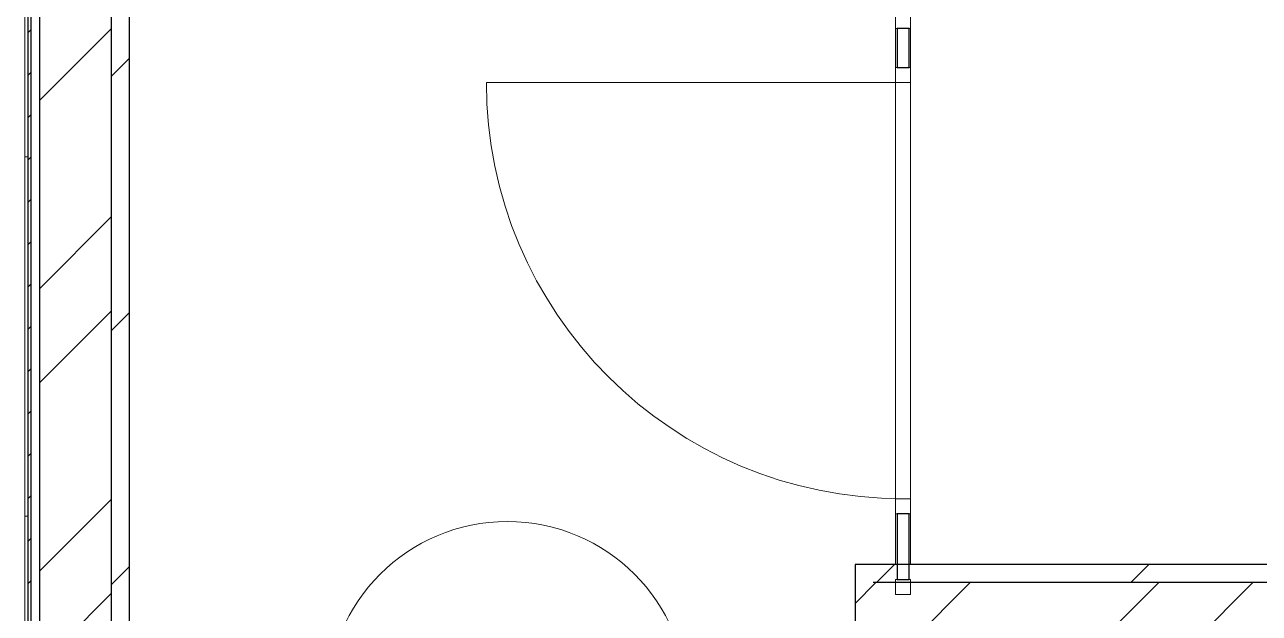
# Model space of a CAD drawing. Header units: millimetres. Extents: x -1073752 to 1436911, y -1379358 to 94781.
# Drawn here: x -1043807 to -1041748, y -906801 to -905818 of the extents above; entities that cross this region are included whole.
import ezdxf

# ---------------------------------------------------------------- set-up
doc = ezdxf.new("R2010")
doc.units = ezdxf.units.MM
for name, color, linetype, lineweight in [('Витраж', 7, 'Continuous', 9), ('Двери', 252, 'Continuous', 9), ('Марки помещений', 7, 'Continuous', 20), ('Ограждение', 252, 'Continuous', 9), ('Стены наружные', 7, 'Continuous', 18), ('Стены разрез', 7, 'Continuous', 30)]:
    doc.layers.add(name, color=color, linetype=linetype, lineweight=lineweight)

# ---------------------------------------------------------------- blocks, each defined once
blk = doc.blocks.new('1 этаж')
at = {"layer": 'Ограждение', "true_color": 0x636466}
h = blk.add_hatch(dxfattribs=at)
h.set_pattern_fill('FP_24', color=251, style=0, pattern_type=2)
h.set_pattern_definition([(0, (-24609.8, 7161), (0, 600), []), (90, (-24609.8, 7161), (-600, 4e-14), [])])
h.paths.add_polyline_path([(-51390.8, -9578.7), (-51390.8, -5993.7), (-51395.8, -5993.7), (-51395.8, -9578.7)])
at = {"layer": 'Витраж', "color": 251, "lineweight": 18, "true_color": 0x636466, "extrusion": (0, 0, -1)}
for p, q in [((-49943.3, -8323.7), (-49943.3, -8348.7)), ((-49918.3, -8348.7), (-49918.3, -8323.7)), ((-49943.3, -8348.7), (-49918.3, -8348.7)), ((-49918.3, -8413.7), (-49943.3, -8413.7)), ((-49943.3, -8413.7), (-49943.3, -8438.7)), ((-49918.3, -8438.7), (-49918.3, -8413.7)), ((-49943.3, -8438.7), (-49918.3, -8438.7)), ((-49918.3, -9133.7), (-49943.3, -9133.7)), ((-49943.3, -9133.7), (-49943.3, -9158.7)), ((-49918.3, -9158.7), (-49918.3, -9133.7)), ((-49943.3, -9158.7), (-49918.3, -9158.7))]:
    blk.add_line(p, q, dxfattribs=at)
at = {"layer": 'Витраж', "color": 251, "true_color": 0x636466}
for p, q in [((-49943.3, -8348.7), (-49943.3, -8413.7)), ((-49918.3, -8348.7), (-49918.3, -8413.7)), ((-49943.3, -8438.7), (-49943.3, -9133.7)), ((-49918.3, -8438.7), (-49918.3, -9133.7)), ((-49943.3, -9158.7), (-49943.3, -9243.7)), ((-49918.3, -9158.7), (-49918.3, -9243.7))]:
    blk.add_line(p, q, dxfattribs=at)
at = {"layer": 'Витраж', "color": 251, "lineweight": 18, "true_color": 0x636466}
for p, q in [((-49918.3, -9268.7), (-49943.3, -9268.7)), ((-49943.3, -9268.7), (-49943.3, -9293.7)), ((-49918.3, -9293.7), (-49918.3, -9268.7)), ((-49943.3, -9293.7), (-49918.3, -9293.7))]:
    blk.add_line(p, q, dxfattribs=at)
at = {"layer": 'Двери', "color": 251, "true_color": 0x636466}
blk.add_line((-49943.3, -8438.7), (-50625.8, -8438.7), dxfattribs=at)
blk.add_arc((-49930.8, -8438.7), 695, 180, 270, dxfattribs=at)
at = {"layer": 'Марки помещений', "color": 251, "true_color": 0x636466}
blk.add_circle((-50590.8, -9471.8), 300, dxfattribs=at)
at = {"layer": 'Ограждение', "color": 251, "true_color": 0x636466}
blk.add_line((-51395.8, -5993.7), (-51395.8, -9578.7), dxfattribs=at)
at = {"layer": 'Стены наружные', "color": 251, "lineweight": 30, "true_color": 0x636466}
for p, q in [((-51250.8, -11618.7), (-51250.8, -5373.7)), ((-51220.8, -11588.7), (-51220.8, -5373.7)), ((-51370.8, -11738.7), (-51370.8, -5518.7)), ((-51390.8, -5538.7), (-51390.8, -11078.7)), ((-51385.8, -5538.7), (-51385.8, -11078.7)), ((-48725.8, -9243.7), (-50010.8, -9243.7)), ((-50010.8, -9243.7), (-50010.8, -9423.7)), ((-48695.8, -9273.7), (-49980.8, -9273.7))]:
    blk.add_line(p, q, dxfattribs=at)
at = {"layer": 'Стены наружные', "color": 251, "linetype": 'Continuous', "lineweight": 9, "true_color": 0x636466}
for p, q in [((-51390.8, -8356.2), (-51385.8, -8351.2)), ((-51370.8, -8468.5), (-51250.8, -8348.5)), ((-51250.8, -8428.4), (-51220.8, -8398.4)), ((-51390.8, -8427), (-51385.8, -8422)), ((-51390.8, -8497.7), (-51385.8, -8492.7)), ((-51390.8, -8568.4), (-51385.8, -8563.4)), ((-51390.8, -8639.1), (-51385.8, -8634.1)), ((-51370.8, -8782.8), (-51250.8, -8662.8)), ((-51390.8, -8709.8), (-51385.8, -8704.8)), ((-51390.8, -8780.5), (-51385.8, -8775.5)), ((-51370.8, -8939.9), (-51250.8, -8819.9)), ((-51250.8, -8852.6), (-51220.8, -8822.6)), ((-51390.8, -8851.2), (-51385.8, -8846.2)), ((-51390.8, -8921.9), (-51385.8, -8916.9)), ((-51390.8, -8992.6), (-51385.8, -8987.6)), ((-51390.8, -9063.4), (-51385.8, -9058.4)), ((-51390.8, -9134.1), (-51385.8, -9129.1)), ((-51370.8, -9254.2), (-51250.8, -9134.2)), ((-51390.8, -9204.8), (-51385.8, -9199.8)), ((-49974.8, -9273.7), (-49944.8, -9243.7)), ((-49550.6, -9273.7), (-49520.6, -9243.7)), ((-51250.8, -9276.9), (-51220.8, -9246.9)), ((-51390.8, -9275.5), (-51385.8, -9270.5)), ((-50010.8, -9308.6), (-49975.9, -9273.7)), ((-49938.7, -9393.7), (-49818.7, -9273.7)), ((-49624.4, -9393.7), (-49504.4, -9273.7)), ((-49467.3, -9393.7), (-49347.3, -9273.7)), ((-51370.8, -9411.4), (-51250.8, -9291.4))]:
    blk.add_line(p, q, dxfattribs=at)
at = {"layer": 'Стены разрез', "color": 251, "true_color": 0x636466}
for p, q in [((-49920.8, -8348.7), (-49940.8, -8348.7)), ((-49940.8, -8348.7), (-49940.8, -8413.7)), ((-49920.8, -8413.7), (-49920.8, -8348.7)), ((-49940.8, -8413.7), (-49920.8, -8413.7)), ((-49920.8, -9158.7), (-49940.8, -9158.7)), ((-49940.8, -9158.7), (-49940.8, -9268.7)), ((-49920.8, -9268.7), (-49920.8, -9158.7)), ((-49940.8, -9268.7), (-49920.8, -9268.7))]:
    blk.add_line(p, q, dxfattribs=at)

msp = doc.modelspace()

# ---------------------------------------------------------------- block references
msp.add_blockref('1 этаж', (-992411.4, -897475.7))

doc.saveas('drawing.dxf')
